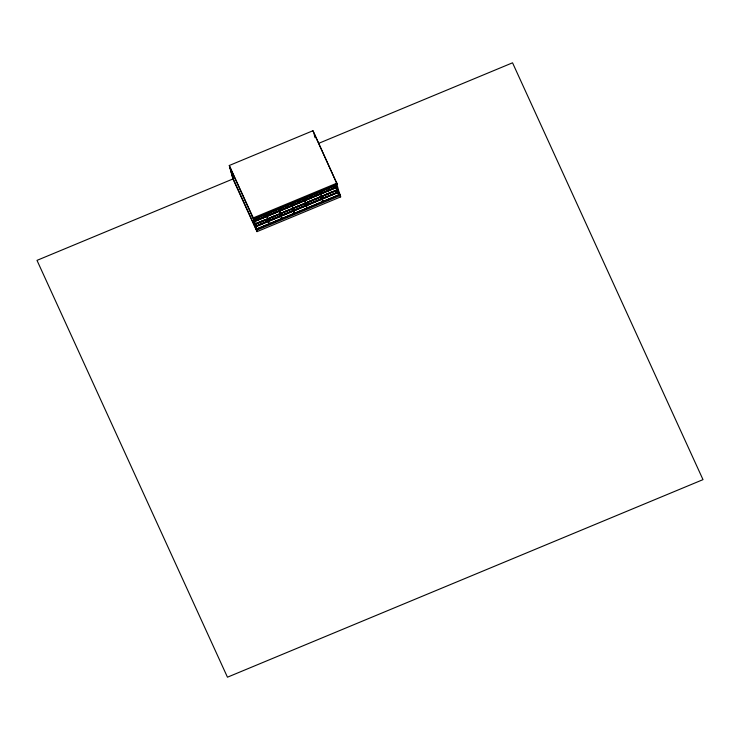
<?xml version="1.0" encoding="UTF-8"?>
<svg xmlns="http://www.w3.org/2000/svg" width="740" height="740" viewBox="0 0 740 740"><rect width="100%" height="100%" fill="white"/><g stroke="black" fill="none" stroke-linecap="round" stroke-linejoin="round"><path stroke-width="1.11" d="M338.587 194.944L337.949 192.594L256.031 226.625L256.669 228.975L339.956 194.37L340.668 196.886L257.011 231.638L232.943 178.96L229.289 165.492L312.937 130.74L337.181 184.214L253.524 218.966M230.316 168.128L233.146 178.821L229.742 166.87L252.96 217.865L253.219 217.366L255.855 228.531M232.638 177.535L256.632 230.233L340.289 195.48L337.616 189.634M232.943 178.96L37 260.369L227.458 677.193L703 479.631L512.543 62.808L318.727 143.329M257.011 231.638L253.237 217.912L336.894 183.159M335.747 184.695L336.534 187.359L254.606 221.399L253.829 218.735L263.014 214.915M276.64 209.254L266.437 213.49L269.277 223.739M289.248 204.018L279.045 208.255L281.885 218.494M301.864 198.773L291.653 203.019L294.492 213.259M312.567 194.333L304.26 197.774L307.1 208.023M317.747 192.178L319.828 191.309L322.668 201.558M328.486 187.71L320.189 191.161L323.029 201.41M330.558 186.85L333.675 185.555M336.256 184.861L253.829 218.735M278.443 208.883L279.063 211.048L267.529 215.83L266.992 213.832L278.37 208.726M303.594 198.255L292.06 203.038M319.514 191.642L304.667 197.802M254.754 219.022L265.558 214.526L266.039 216.256L255.198 220.668L254.717 218.938L265.521 214.452L266.039 216.256M267.362 213.777L278.166 209.291M279.97 208.541L290.774 204.055L291.264 205.785L280.414 210.188M292.578 203.306L303.418 198.894L292.541 203.222L292.994 204.878M319.31 192.197L305.185 198.07L305.666 199.791L305.148 197.987L319.347 192.28L319.791 193.926L305.639 199.717M335.229 185.583L321.114 191.447L321.521 193.02M290.811 204.129L279.933 208.467L280.377 210.114M255.161 220.585L265.965 216.099M279.998 210.28L291.264 205.785M292.605 205.045L303.872 200.54L293.022 204.952M335.979 187.026L321.28 193.501L336.127 187.34L335.581 185.342L320.596 191.188M267.806 215.433L278.647 211.02L278.129 209.217L267.325 213.703L267.769 215.349L278.647 211.02M335.72 187.312L321.558 193.103L321.077 191.373L335.192 185.509L335.646 187.155M267.529 215.83L279.063 211.048M291.597 205.646L279.831 210.919M321.206 193.344L336.127 187.34M266.446 216.284L254.847 220.918L266.446 216.284L265.836 214.128M280.072 210.438L291.671 205.803L291.051 203.648M292.679 205.202L304.279 200.568L303.733 198.57M319.791 193.926L305.213 199.8L320.198 193.954L319.661 191.956M264.384 219.965L255.198 223.785L255.985 226.449L337.903 192.419L336.58 187.535L254.653 221.575L255.291 223.924L337.218 189.893M274.956 215.571L267.954 218.864M287.564 210.336L280.562 213.62M299.154 205.526L293.17 208.384M313.936 199.384L305.777 203.149M326.747 194.056L321.706 196.526M328.819 193.196L331.936 191.901M255.346 224.1L337.125 189.745M268.907 220.881L268.361 218.883L279.887 214.101L280.432 216.099L268.907 220.881L268.287 218.726M293.808 210.733L305.574 205.461L305.102 203.62L293.438 208.097M320.882 196.692L306.046 202.853M256.123 224.072L266.89 219.503L267.418 221.306L266.927 219.577M281.755 215.164L281.302 213.518L292.115 209.022L292.633 210.835L281.367 215.331M293.947 208.356L304.797 203.944L305.241 205.59L294.437 210.086L293.983 208.43M322.899 198.07L322.446 196.424L336.571 190.559L337.089 192.363L322.659 198.551L337.496 192.391L336.885 190.236L322.039 196.396L322.659 198.551M267.344 221.149L256.604 225.802L256.16 224.146M268.759 220.566L280.025 216.071L279.507 214.267L268.694 218.753L269.147 220.4M306.582 204.851L321.169 198.977L320.716 197.33L306.564 203.121L307.045 204.841L306.591 203.195M267.75 221.177L256.29 226.126L267.825 221.334L267.279 219.336L255.679 223.97L256.29 226.126M268.833 220.724L280.358 215.941M292.966 210.697L281.514 215.645L293.04 210.854L292.494 208.856L280.821 213.333M322.585 198.394L337.496 192.391M294.048 210.253L305.648 205.618L305.102 203.62M306.656 205.008L321.576 199.005L321.031 197.006M255.661 227.513L256.392 229.354L340.049 194.602L339.235 192.788L337.829 193.501L339.272 192.899M256.336 229.233L339.993 194.472M337.181 184.214L312.937 130.74M251.942 215.654L253.607 219.197M336.164 184.63L338.948 194.787M338.781 192.751L340.668 196.886M322.446 196.424L322.964 198.228M303.9 197.931L306.749 208.171M305.046 200.447L320.133 193.797L319.588 191.799M306.416 205.498L321.502 198.847L320.957 196.849M291.292 203.167L294.132 213.407M292.439 205.683L304.205 200.411L303.659 198.413M290.977 203.491L279.452 208.282M278.684 208.403L281.524 218.651M266.076 213.638L268.916 223.887M265.762 213.971L254.236 218.753M229.289 165.492L253.237 217.912M255.947 227.393L256.697 229.076M336.515 182.762L339.503 193.778M335.775 184.186L338.226 193.214M314.186 134.477L315.055 137.677M320.67 191.346L321.28 193.501M304.741 197.959L305.361 200.115M306.12 203.01L306.73 205.174M303.354 198.736L303.872 200.54M292.134 203.204L292.753 205.359M293.502 208.255L294.122 210.41M279.526 208.44L280.136 210.595M280.895 213.49L281.514 215.645M266.918 213.675L267.454 215.673M254.31 218.911L254.921 221.075"/></g></svg>
